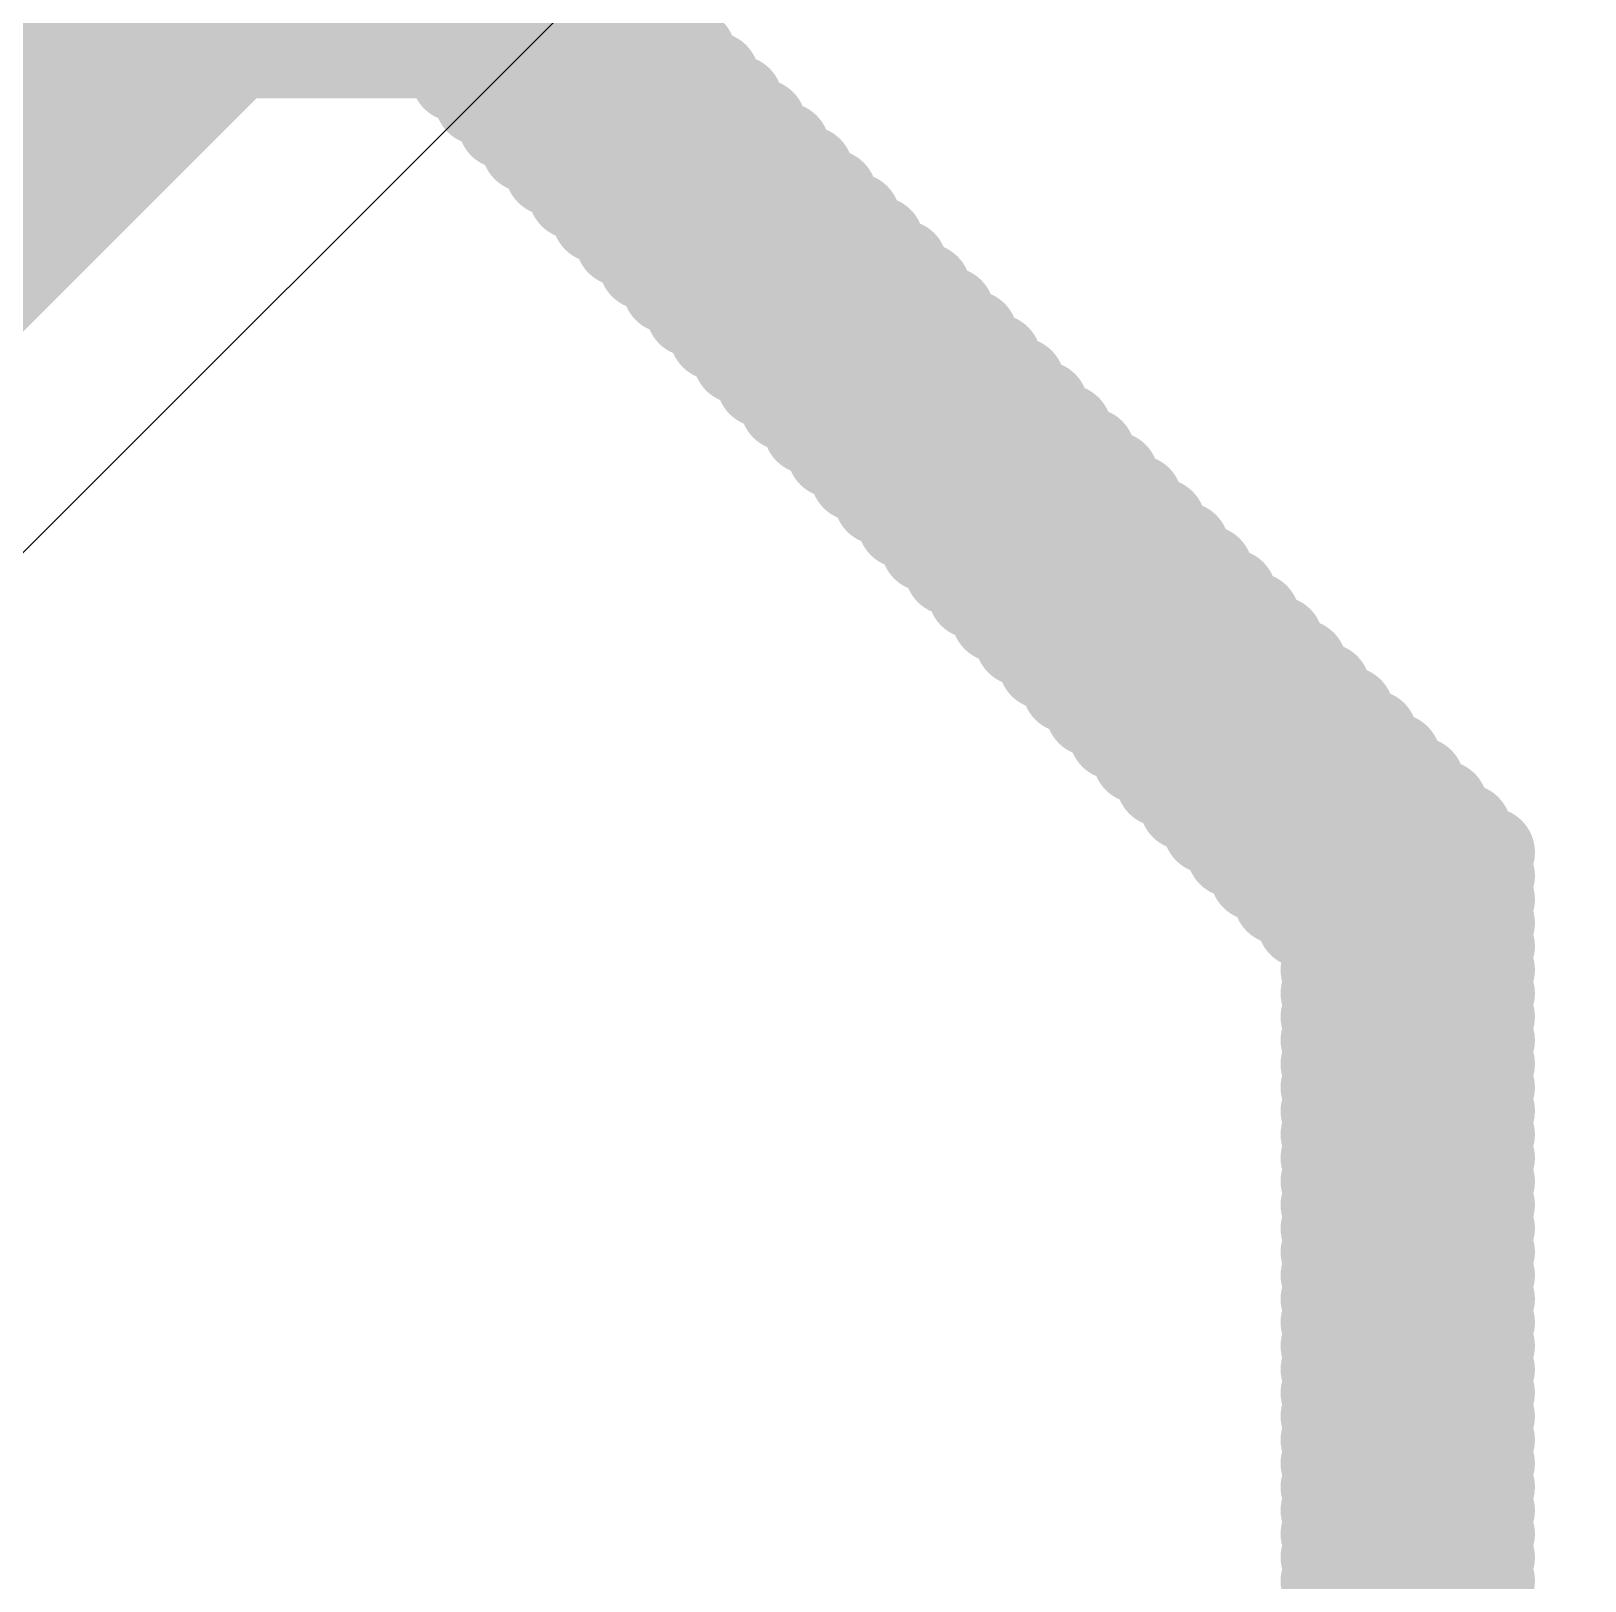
# Model space of a CAD drawing. Header units: inches. Extents: x -4 to 389, y 0 to 108.
# Drawn here: x 35.989 to 37.308, y 10.882 to 12.197 of the extents above; entities that cross this region are included whole.
import ezdxf

# ---------------------------------------------------------------- set-up
doc = ezdxf.new("R2010")
doc.units = ezdxf.units.IN
doc.layers.add('Bottom Overlay', color=54, linetype='Continuous')
doc.layers.add('Signal_1', color=16, linetype='Continuous')

msp = doc.modelspace()

# ---------------------------------------------------------------- linework, layer by layer
at = {"layer": 'Bottom Overlay'}
for points in [[(36.4295, 12.2183, 0.0762, 0.0762, 0), (36.5093, 12.2183, 0.0762, 0.0762, 0)], [(35.592, 12.1984, 0.0762, 0.0762, 0), (36.3897, 12.1984, 0.0762, 0.0762, 0)], [(36.4495, 12.1984, 0.0762, 0.0762, 0), (36.5292, 12.1984, 0.0762, 0.0762, 0)], [(35.5721, 12.1785, 0.0762, 0.0762, 0), (36.4096, 12.1785, 0.0762, 0.0762, 0)], [(36.4694, 12.1785, 0.0762, 0.0762, 0), (36.5492, 12.1785, 0.0762, 0.0762, 0)], [(36.3498, 12.1585, 0.0762, 0.0762, 0), (36.4295, 12.1585, 0.0762, 0.0762, 0)], [(36.4894, 12.1585, 0.0762, 0.0762, 0), (36.5691, 12.1585, 0.0762, 0.0762, 0)], [(36.3697, 12.1386, 0.0762, 0.0762, 0), (36.4495, 12.1386, 0.0762, 0.0762, 0)], [(36.5093, 12.1386, 0.0762, 0.0762, 0), (36.5891, 12.1386, 0.0762, 0.0762, 0)], [(36.3897, 12.1186, 0.0762, 0.0762, 0), (36.4694, 12.1186, 0.0762, 0.0762, 0)], [(36.5292, 12.1186, 0.0762, 0.0762, 0), (36.609, 12.1186, 0.0762, 0.0762, 0)], [(36.4096, 12.0987, 0.0762, 0.0762, 0), (36.4894, 12.0987, 0.0762, 0.0762, 0)], [(36.5492, 12.0987, 0.0762, 0.0762, 0), (36.6289, 12.0987, 0.0762, 0.0762, 0)], [(36.4295, 12.0788, 0.0762, 0.0762, 0), (36.5093, 12.0788, 0.0762, 0.0762, 0)], [(36.5691, 12.0788, 0.0762, 0.0762, 0), (36.6489, 12.0788, 0.0762, 0.0762, 0)], [(36.4495, 12.0588, 0.0762, 0.0762, 0), (36.5292, 12.0588, 0.0762, 0.0762, 0)], [(36.5891, 12.0588, 0.0762, 0.0762, 0), (36.6688, 12.0588, 0.0762, 0.0762, 0)], [(36.4694, 12.0389, 0.0762, 0.0762, 0), (36.5492, 12.0389, 0.0762, 0.0762, 0)], [(36.609, 12.0389, 0.0762, 0.0762, 0), (36.6888, 12.0389, 0.0762, 0.0762, 0)], [(36.4894, 12.0189, 0.0762, 0.0762, 0), (36.5691, 12.0189, 0.0762, 0.0762, 0)], [(36.6289, 12.0189, 0.0762, 0.0762, 0), (36.7087, 12.0189, 0.0762, 0.0762, 0)], [(36.5093, 11.999, 0.0762, 0.0762, 0), (36.5691, 11.999, 0.0762, 0.0762, 0)], [(36.6489, 11.999, 0.0762, 0.0762, 0), (36.7286, 11.999, 0.0762, 0.0762, 0)], [(36.5292, 11.9791, 0.0762, 0.0762, 0), (36.609, 11.9791, 0.0762, 0.0762, 0)], [(36.6688, 11.9791, 0.0762, 0.0762, 0), (36.7486, 11.9791, 0.0762, 0.0762, 0)], [(36.5492, 11.9591, 0.0762, 0.0762, 0), (36.609, 11.9591, 0.0762, 0.0762, 0)], [(36.6888, 11.9591, 0.0762, 0.0762, 0), (36.7685, 11.9591, 0.0762, 0.0762, 0)], [(36.5691, 11.9392, 0.0762, 0.0762, 0), (36.6289, 11.9392, 0.0762, 0.0762, 0)], [(36.7087, 11.9392, 0.0762, 0.0762, 0), (36.7885, 11.9392, 0.0762, 0.0762, 0)], [(36.5891, 11.9192, 0.0762, 0.0762, 0), (36.6489, 11.9192, 0.0762, 0.0762, 0)], [(36.7286, 11.9192, 0.0762, 0.0762, 0), (36.8084, 11.9192, 0.0762, 0.0762, 0)], [(36.609, 11.8993, 0.0762, 0.0762, 0), (36.6688, 11.8993, 0.0762, 0.0762, 0)], [(36.7486, 11.8993, 0.0762, 0.0762, 0), (36.8283, 11.8993, 0.0762, 0.0762, 0)], [(36.6289, 11.8794, 0.0762, 0.0762, 0), (36.6888, 11.8794, 0.0762, 0.0762, 0)], [(36.7685, 11.8794, 0.0762, 0.0762, 0), (36.8483, 11.8794, 0.0762, 0.0762, 0)], [(36.6489, 11.8594, 0.0762, 0.0762, 0), (36.7087, 11.8594, 0.0762, 0.0762, 0)], [(36.7885, 11.8594, 0.0762, 0.0762, 0), (36.8682, 11.8594, 0.0762, 0.0762, 0)], [(36.6688, 11.8395, 0.0762, 0.0762, 0), (36.7286, 11.8395, 0.0762, 0.0762, 0)], [(36.8084, 11.8395, 0.0762, 0.0762, 0), (36.8882, 11.8395, 0.0762, 0.0762, 0)], [(36.6888, 11.8195, 0.0762, 0.0762, 0), (36.7486, 11.8195, 0.0762, 0.0762, 0)], [(36.8283, 11.8195, 0.0762, 0.0762, 0), (36.9081, 11.8195, 0.0762, 0.0762, 0)], [(36.7087, 11.7996, 0.0762, 0.0762, 0), (36.7685, 11.7996, 0.0762, 0.0762, 0)], [(36.8483, 11.7996, 0.0762, 0.0762, 0), (36.928, 11.7996, 0.0762, 0.0762, 0)], [(36.7286, 11.7797, 0.0762, 0.0762, 0), (36.7885, 11.7797, 0.0762, 0.0762, 0)], [(36.8682, 11.7797, 0.0762, 0.0762, 0), (36.948, 11.7797, 0.0762, 0.0762, 0)], [(36.7486, 11.7597, 0.0762, 0.0762, 0), (36.8084, 11.7597, 0.0762, 0.0762, 0)], [(36.8882, 11.7597, 0.0762, 0.0762, 0), (36.9679, 11.7597, 0.0762, 0.0762, 0)], [(36.7685, 11.7398, 0.0762, 0.0762, 0), (36.8283, 11.7398, 0.0762, 0.0762, 0)], [(36.9081, 11.7398, 0.0762, 0.0762, 0), (36.9879, 11.7398, 0.0762, 0.0762, 0)], [(36.7885, 11.7198, 0.0762, 0.0762, 0), (36.8483, 11.7198, 0.0762, 0.0762, 0)], [(36.928, 11.7198, 0.0762, 0.0762, 0), (37.0078, 11.7198, 0.0762, 0.0762, 0)], [(36.8084, 11.6999, 0.0762, 0.0762, 0), (36.8682, 11.6999, 0.0762, 0.0762, 0)], [(36.948, 11.6999, 0.0762, 0.0762, 0), (37.0277, 11.6999, 0.0762, 0.0762, 0)], [(36.8283, 11.68, 0.0762, 0.0762, 0), (36.8882, 11.68, 0.0762, 0.0762, 0)], [(36.9679, 11.68, 0.0762, 0.0762, 0), (37.0477, 11.68, 0.0762, 0.0762, 0)], [(36.8483, 11.66, 0.0762, 0.0762, 0), (36.9081, 11.66, 0.0762, 0.0762, 0)], [(36.9879, 11.66, 0.0762, 0.0762, 0), (37.0676, 11.66, 0.0762, 0.0762, 0)], [(36.8682, 11.6401, 0.0762, 0.0762, 0), (36.928, 11.6401, 0.0762, 0.0762, 0)], [(37.0078, 11.6401, 0.0762, 0.0762, 0), (37.0876, 11.6401, 0.0762, 0.0762, 0)], [(36.8882, 11.6201, 0.0762, 0.0762, 0), (36.948, 11.6201, 0.0762, 0.0762, 0)], [(37.0277, 11.6201, 0.0762, 0.0762, 0), (37.1075, 11.6201, 0.0762, 0.0762, 0)], [(36.9081, 11.6002, 0.0762, 0.0762, 0), (36.9679, 11.6002, 0.0762, 0.0762, 0)], [(37.0477, 11.6002, 0.0762, 0.0762, 0), (37.1274, 11.6002, 0.0762, 0.0762, 0)], [(36.928, 11.5803, 0.0762, 0.0762, 0), (36.9879, 11.5803, 0.0762, 0.0762, 0)], [(37.0676, 11.5803, 0.0762, 0.0762, 0), (37.1474, 11.5803, 0.0762, 0.0762, 0)], [(36.948, 11.5603, 0.0762, 0.0762, 0), (37.0078, 11.5603, 0.0762, 0.0762, 0)], [(37.0876, 11.5603, 0.0762, 0.0762, 0), (37.1673, 11.5603, 0.0762, 0.0762, 0)], [(36.9679, 11.5404, 0.0762, 0.0762, 0), (37.0277, 11.5404, 0.0762, 0.0762, 0)], [(37.1075, 11.5404, 0.0762, 0.0762, 0), (37.1873, 11.5404, 0.0762, 0.0762, 0)], [(36.9879, 11.5204, 0.0762, 0.0762, 0), (37.0477, 11.5204, 0.0762, 0.0762, 0)], [(37.1274, 11.5204, 0.0762, 0.0762, 0), (37.2072, 11.5204, 0.0762, 0.0762, 0)], [(37.0078, 11.5005, 0.0762, 0.0762, 0), (37.0676, 11.5005, 0.0762, 0.0762, 0)], [(37.1474, 11.5005, 0.0762, 0.0762, 0), (37.2271, 11.5005, 0.0762, 0.0762, 0)], [(37.0277, 11.4806, 0.0762, 0.0762, 0), (37.0876, 11.4806, 0.0762, 0.0762, 0)], [(37.1673, 11.4806, 0.0762, 0.0762, 0), (37.2271, 11.4806, 0.0762, 0.0762, 0)], [(37.0477, 11.4606, 0.0762, 0.0762, 0), (37.1075, 11.4606, 0.0762, 0.0762, 0)], [(37.1873, 11.4606, 0.0762, 0.0762, 0), (37.2271, 11.4606, 0.0762, 0.0762, 0)], [(37.0676, 11.4407, 0.0762, 0.0762, 0), (37.1274, 11.4407, 0.0762, 0.0762, 0)], [(37.1873, 11.4407, 0.0762, 0.0762, 0), (37.2271, 11.4407, 0.0762, 0.0762, 0)], [(37.0876, 11.4207, 0.0762, 0.0762, 0), (37.1474, 11.4207, 0.0762, 0.0762, 0)], [(37.1873, 11.4207, 0.0762, 0.0762, 0), (37.2271, 11.4207, 0.0762, 0.0762, 0)], [(37.0876, 11.4008, 0.0762, 0.0762, 0), (37.1474, 11.4008, 0.0762, 0.0762, 0)], [(37.1873, 11.4008, 0.0762, 0.0762, 0), (37.2271, 11.4008, 0.0762, 0.0762, 0)], [(37.0876, 11.3809, 0.0762, 0.0762, 0), (37.1474, 11.3809, 0.0762, 0.0762, 0)], [(37.1873, 11.3809, 0.0762, 0.0762, 0), (37.2271, 11.3809, 0.0762, 0.0762, 0)], [(37.0876, 11.3609, 0.0762, 0.0762, 0), (37.1474, 11.3609, 0.0762, 0.0762, 0)], [(37.1873, 11.3609, 0.0762, 0.0762, 0), (37.2271, 11.3609, 0.0762, 0.0762, 0)], [(37.0876, 11.341, 0.0762, 0.0762, 0), (37.1474, 11.341, 0.0762, 0.0762, 0)], [(37.1873, 11.341, 0.0762, 0.0762, 0), (37.2271, 11.341, 0.0762, 0.0762, 0)], [(37.0876, 11.321, 0.0762, 0.0762, 0), (37.1474, 11.321, 0.0762, 0.0762, 0)], [(37.1873, 11.321, 0.0762, 0.0762, 0), (37.2271, 11.321, 0.0762, 0.0762, 0)], [(37.0876, 11.3011, 0.0762, 0.0762, 0), (37.1474, 11.3011, 0.0762, 0.0762, 0)], [(37.1873, 11.3011, 0.0762, 0.0762, 0), (37.2271, 11.3011, 0.0762, 0.0762, 0)], [(37.0876, 11.2812, 0.0762, 0.0762, 0), (37.1474, 11.2812, 0.0762, 0.0762, 0)], [(37.1873, 11.2812, 0.0762, 0.0762, 0), (37.2271, 11.2812, 0.0762, 0.0762, 0)], [(37.0876, 11.2612, 0.0762, 0.0762, 0), (37.1474, 11.2612, 0.0762, 0.0762, 0)], [(37.1873, 11.2612, 0.0762, 0.0762, 0), (37.2271, 11.2612, 0.0762, 0.0762, 0)], [(37.0876, 11.2413, 0.0762, 0.0762, 0), (37.1474, 11.2413, 0.0762, 0.0762, 0)], [(37.1873, 11.2413, 0.0762, 0.0762, 0), (37.2271, 11.2413, 0.0762, 0.0762, 0)], [(37.0876, 11.2213, 0.0762, 0.0762, 0), (37.1474, 11.2213, 0.0762, 0.0762, 0)], [(37.1873, 11.2213, 0.0762, 0.0762, 0), (37.2271, 11.2213, 0.0762, 0.0762, 0)], [(37.0876, 11.2014, 0.0762, 0.0762, 0), (37.1474, 11.2014, 0.0762, 0.0762, 0)], [(37.1873, 11.2014, 0.0762, 0.0762, 0), (37.2271, 11.2014, 0.0762, 0.0762, 0)], [(37.0876, 11.1815, 0.0762, 0.0762, 0), (37.1474, 11.1815, 0.0762, 0.0762, 0)], [(37.1873, 11.1815, 0.0762, 0.0762, 0), (37.2271, 11.1815, 0.0762, 0.0762, 0)], [(37.0876, 11.1615, 0.0762, 0.0762, 0), (37.1474, 11.1615, 0.0762, 0.0762, 0)], [(37.1873, 11.1615, 0.0762, 0.0762, 0), (37.2271, 11.1615, 0.0762, 0.0762, 0)], [(37.0876, 11.1416, 0.0762, 0.0762, 0), (37.1474, 11.1416, 0.0762, 0.0762, 0)], [(37.1873, 11.1416, 0.0762, 0.0762, 0), (37.2271, 11.1416, 0.0762, 0.0762, 0)], [(37.0876, 11.1216, 0.0762, 0.0762, 0), (37.1474, 11.1216, 0.0762, 0.0762, 0)], [(37.1873, 11.1216, 0.0762, 0.0762, 0), (37.2271, 11.1216, 0.0762, 0.0762, 0)], [(37.0876, 11.1017, 0.0762, 0.0762, 0), (37.1474, 11.1017, 0.0762, 0.0762, 0)], [(37.1873, 11.1017, 0.0762, 0.0762, 0), (37.2271, 11.1017, 0.0762, 0.0762, 0)], [(37.0876, 11.0818, 0.0762, 0.0762, 0), (37.1474, 11.0818, 0.0762, 0.0762, 0)], [(37.1873, 11.0818, 0.0762, 0.0762, 0), (37.2271, 11.0818, 0.0762, 0.0762, 0)], [(37.0876, 11.0618, 0.0762, 0.0762, 0), (37.1474, 11.0618, 0.0762, 0.0762, 0)], [(37.1873, 11.0618, 0.0762, 0.0762, 0), (37.2271, 11.0618, 0.0762, 0.0762, 0)], [(37.0876, 11.0419, 0.0762, 0.0762, 0), (37.1474, 11.0419, 0.0762, 0.0762, 0)], [(37.1873, 11.0419, 0.0762, 0.0762, 0), (37.2271, 11.0419, 0.0762, 0.0762, 0)], [(37.0876, 11.0219, 0.0762, 0.0762, 0), (37.1474, 11.0219, 0.0762, 0.0762, 0)], [(37.1873, 11.0219, 0.0762, 0.0762, 0), (37.2271, 11.0219, 0.0762, 0.0762, 0)], [(37.0876, 11.002, 0.0762, 0.0762, 0), (37.1474, 11.002, 0.0762, 0.0762, 0)], [(37.1873, 11.002, 0.0762, 0.0762, 0), (37.2271, 11.002, 0.0762, 0.0762, 0)], [(37.0876, 10.9821, 0.0762, 0.0762, 0), (37.1474, 10.9821, 0.0762, 0.0762, 0)], [(37.1873, 10.9821, 0.0762, 0.0762, 0), (37.2271, 10.9821, 0.0762, 0.0762, 0)], [(37.0876, 10.9621, 0.0762, 0.0762, 0), (37.1474, 10.9621, 0.0762, 0.0762, 0)], [(37.1873, 10.9621, 0.0762, 0.0762, 0), (37.2271, 10.9621, 0.0762, 0.0762, 0)], [(37.0876, 10.9422, 0.0762, 0.0762, 0), (37.1474, 10.9422, 0.0762, 0.0762, 0)], [(37.1873, 10.9422, 0.0762, 0.0762, 0), (37.2271, 10.9422, 0.0762, 0.0762, 0)], [(37.0876, 10.9222, 0.0762, 0.0762, 0), (37.1474, 10.9222, 0.0762, 0.0762, 0)], [(37.1873, 10.9222, 0.0762, 0.0762, 0), (37.2271, 10.9222, 0.0762, 0.0762, 0)], [(37.0876, 10.9023, 0.0762, 0.0762, 0), (37.1474, 10.9023, 0.0762, 0.0762, 0)], [(37.1873, 10.9023, 0.0762, 0.0762, 0), (37.2271, 10.9023, 0.0762, 0.0762, 0)], [(37.0876, 10.8824, 0.0762, 0.0762, 0), (37.1474, 10.8824, 0.0762, 0.0762, 0)], [(37.1873, 10.8824, 0.0762, 0.0762, 0), (37.2271, 10.8824, 0.0762, 0.0762, 0)], [(37.0876, 10.8624, 0.0762, 0.0762, 0), (37.1474, 10.8624, 0.0762, 0.0762, 0)], [(37.1873, 10.8624, 0.0762, 0.0762, 0), (37.2271, 10.8624, 0.0762, 0.0762, 0)]]:
    msp.add_lwpolyline(points, format="xyseb", dxfattribs=at)
for points in [[(36.4105, 12.2183, 0.0381, 0.0381, 1), (36.4486, 12.2183, 0.0381, 0.0381, 1)], [(36.4902, 12.2183, 0.0381, 0.0381, 1), (36.5283, 12.2183, 0.0381, 0.0381, 1)], [(36.3706, 12.1984, 0.0381, 0.0381, 1), (36.4087, 12.1984, 0.0381, 0.0381, 1)], [(36.4304, 12.1984, 0.0381, 0.0381, 1), (36.4685, 12.1984, 0.0381, 0.0381, 1)], [(36.5102, 12.1984, 0.0381, 0.0381, 1), (36.5483, 12.1984, 0.0381, 0.0381, 1)], [(36.3905, 12.1785, 0.0381, 0.0381, 1), (36.4286, 12.1785, 0.0381, 0.0381, 1)], [(36.4504, 12.1785, 0.0381, 0.0381, 1), (36.4885, 12.1785, 0.0381, 0.0381, 1)], [(36.5301, 12.1785, 0.0381, 0.0381, 1), (36.5682, 12.1785, 0.0381, 0.0381, 1)], [(36.3307, 12.1585, 0.0381, 0.0381, 1), (36.3688, 12.1585, 0.0381, 0.0381, 1)], [(36.4105, 12.1585, 0.0381, 0.0381, 1), (36.4486, 12.1585, 0.0381, 0.0381, 1)], [(36.4703, 12.1585, 0.0381, 0.0381, 1), (36.5084, 12.1585, 0.0381, 0.0381, 1)], [(36.5501, 12.1585, 0.0381, 0.0381, 1), (36.5882, 12.1585, 0.0381, 0.0381, 1)], [(36.3507, 12.1386, 0.0381, 0.0381, 1), (36.3888, 12.1386, 0.0381, 0.0381, 1)], [(36.4304, 12.1386, 0.0381, 0.0381, 1), (36.4685, 12.1386, 0.0381, 0.0381, 1)], [(36.4902, 12.1386, 0.0381, 0.0381, 1), (36.5283, 12.1386, 0.0381, 0.0381, 1)], [(36.57, 12.1386, 0.0381, 0.0381, 1), (36.6081, 12.1386, 0.0381, 0.0381, 1)], [(36.3706, 12.1186, 0.0381, 0.0381, 1), (36.4087, 12.1186, 0.0381, 0.0381, 1)], [(36.4504, 12.1186, 0.0381, 0.0381, 1), (36.4885, 12.1186, 0.0381, 0.0381, 1)], [(36.5102, 12.1186, 0.0381, 0.0381, 1), (36.5483, 12.1186, 0.0381, 0.0381, 1)], [(36.5899, 12.1186, 0.0381, 0.0381, 1), (36.628, 12.1186, 0.0381, 0.0381, 1)], [(36.3905, 12.0987, 0.0381, 0.0381, 1), (36.4286, 12.0987, 0.0381, 0.0381, 1)], [(36.4703, 12.0987, 0.0381, 0.0381, 1), (36.5084, 12.0987, 0.0381, 0.0381, 1)], [(36.5301, 12.0987, 0.0381, 0.0381, 1), (36.5682, 12.0987, 0.0381, 0.0381, 1)], [(36.6099, 12.0987, 0.0381, 0.0381, 1), (36.648, 12.0987, 0.0381, 0.0381, 1)], [(36.4105, 12.0788, 0.0381, 0.0381, 1), (36.4486, 12.0788, 0.0381, 0.0381, 1)], [(36.4902, 12.0788, 0.0381, 0.0381, 1), (36.5283, 12.0788, 0.0381, 0.0381, 1)], [(36.5501, 12.0788, 0.0381, 0.0381, 1), (36.5882, 12.0788, 0.0381, 0.0381, 1)], [(36.6298, 12.0788, 0.0381, 0.0381, 1), (36.6679, 12.0788, 0.0381, 0.0381, 1)], [(36.4304, 12.0588, 0.0381, 0.0381, 1), (36.4685, 12.0588, 0.0381, 0.0381, 1)], [(36.5102, 12.0588, 0.0381, 0.0381, 1), (36.5483, 12.0588, 0.0381, 0.0381, 1)], [(36.57, 12.0588, 0.0381, 0.0381, 1), (36.6081, 12.0588, 0.0381, 0.0381, 1)], [(36.6498, 12.0588, 0.0381, 0.0381, 1), (36.6879, 12.0588, 0.0381, 0.0381, 1)], [(36.4504, 12.0389, 0.0381, 0.0381, 1), (36.4885, 12.0389, 0.0381, 0.0381, 1)], [(36.5301, 12.0389, 0.0381, 0.0381, 1), (36.5682, 12.0389, 0.0381, 0.0381, 1)], [(36.5899, 12.0389, 0.0381, 0.0381, 1), (36.628, 12.0389, 0.0381, 0.0381, 1)], [(36.6697, 12.0389, 0.0381, 0.0381, 1), (36.7078, 12.0389, 0.0381, 0.0381, 1)], [(36.4703, 12.0189, 0.0381, 0.0381, 1), (36.5084, 12.0189, 0.0381, 0.0381, 1)], [(36.5501, 12.0189, 0.0381, 0.0381, 1), (36.5882, 12.0189, 0.0381, 0.0381, 1)], [(36.6099, 12.0189, 0.0381, 0.0381, 1), (36.648, 12.0189, 0.0381, 0.0381, 1)], [(36.6896, 12.0189, 0.0381, 0.0381, 1), (36.7277, 12.0189, 0.0381, 0.0381, 1)], [(36.4902, 11.999, 0.0381, 0.0381, 1), (36.5283, 11.999, 0.0381, 0.0381, 1)], [(36.5501, 11.999, 0.0381, 0.0381, 1), (36.5882, 11.999, 0.0381, 0.0381, 1)], [(36.6298, 11.999, 0.0381, 0.0381, 1), (36.6679, 11.999, 0.0381, 0.0381, 1)], [(36.7096, 11.999, 0.0381, 0.0381, 1), (36.7477, 11.999, 0.0381, 0.0381, 1)], [(36.5102, 11.9791, 0.0381, 0.0381, 1), (36.5483, 11.9791, 0.0381, 0.0381, 1)], [(36.5899, 11.9791, 0.0381, 0.0381, 1), (36.628, 11.9791, 0.0381, 0.0381, 1)], [(36.6498, 11.9791, 0.0381, 0.0381, 1), (36.6879, 11.9791, 0.0381, 0.0381, 1)], [(36.7295, 11.9791, 0.0381, 0.0381, 1), (36.7676, 11.9791, 0.0381, 0.0381, 1)], [(36.5301, 11.9591, 0.0381, 0.0381, 1), (36.5682, 11.9591, 0.0381, 0.0381, 1)], [(36.5899, 11.9591, 0.0381, 0.0381, 1), (36.628, 11.9591, 0.0381, 0.0381, 1)], [(36.6697, 11.9591, 0.0381, 0.0381, 1), (36.7078, 11.9591, 0.0381, 0.0381, 1)], [(36.7495, 11.9591, 0.0381, 0.0381, 1), (36.7876, 11.9591, 0.0381, 0.0381, 1)], [(36.5501, 11.9392, 0.0381, 0.0381, 1), (36.5882, 11.9392, 0.0381, 0.0381, 1)], [(36.6099, 11.9392, 0.0381, 0.0381, 1), (36.648, 11.9392, 0.0381, 0.0381, 1)], [(36.6896, 11.9392, 0.0381, 0.0381, 1), (36.7277, 11.9392, 0.0381, 0.0381, 1)], [(36.7694, 11.9392, 0.0381, 0.0381, 1), (36.8075, 11.9392, 0.0381, 0.0381, 1)], [(36.57, 11.9192, 0.0381, 0.0381, 1), (36.6081, 11.9192, 0.0381, 0.0381, 1)], [(36.6298, 11.9192, 0.0381, 0.0381, 1), (36.6679, 11.9192, 0.0381, 0.0381, 1)], [(36.7096, 11.9192, 0.0381, 0.0381, 1), (36.7477, 11.9192, 0.0381, 0.0381, 1)], [(36.7893, 11.9192, 0.0381, 0.0381, 1), (36.8274, 11.9192, 0.0381, 0.0381, 1)], [(36.5899, 11.8993, 0.0381, 0.0381, 1), (36.628, 11.8993, 0.0381, 0.0381, 1)], [(36.6498, 11.8993, 0.0381, 0.0381, 1), (36.6879, 11.8993, 0.0381, 0.0381, 1)], [(36.7295, 11.8993, 0.0381, 0.0381, 1), (36.7676, 11.8993, 0.0381, 0.0381, 1)], [(36.8093, 11.8993, 0.0381, 0.0381, 1), (36.8474, 11.8993, 0.0381, 0.0381, 1)], [(36.6099, 11.8794, 0.0381, 0.0381, 1), (36.648, 11.8794, 0.0381, 0.0381, 1)], [(36.6697, 11.8794, 0.0381, 0.0381, 1), (36.7078, 11.8794, 0.0381, 0.0381, 1)], [(36.7495, 11.8794, 0.0381, 0.0381, 1), (36.7876, 11.8794, 0.0381, 0.0381, 1)], [(36.8292, 11.8794, 0.0381, 0.0381, 1), (36.8673, 11.8794, 0.0381, 0.0381, 1)], [(36.6298, 11.8594, 0.0381, 0.0381, 1), (36.6679, 11.8594, 0.0381, 0.0381, 1)], [(36.6896, 11.8594, 0.0381, 0.0381, 1), (36.7277, 11.8594, 0.0381, 0.0381, 1)], [(36.7694, 11.8594, 0.0381, 0.0381, 1), (36.8075, 11.8594, 0.0381, 0.0381, 1)], [(36.8492, 11.8594, 0.0381, 0.0381, 1), (36.8873, 11.8594, 0.0381, 0.0381, 1)], [(36.6498, 11.8395, 0.0381, 0.0381, 1), (36.6879, 11.8395, 0.0381, 0.0381, 1)], [(36.7096, 11.8395, 0.0381, 0.0381, 1), (36.7477, 11.8395, 0.0381, 0.0381, 1)], [(36.7893, 11.8395, 0.0381, 0.0381, 1), (36.8274, 11.8395, 0.0381, 0.0381, 1)], [(36.8691, 11.8395, 0.0381, 0.0381, 1), (36.9072, 11.8395, 0.0381, 0.0381, 1)], [(36.6697, 11.8195, 0.0381, 0.0381, 1), (36.7078, 11.8195, 0.0381, 0.0381, 1)], [(36.7295, 11.8195, 0.0381, 0.0381, 1), (36.7676, 11.8195, 0.0381, 0.0381, 1)], [(36.8093, 11.8195, 0.0381, 0.0381, 1), (36.8474, 11.8195, 0.0381, 0.0381, 1)], [(36.889, 11.8195, 0.0381, 0.0381, 1), (36.9271, 11.8195, 0.0381, 0.0381, 1)], [(36.6896, 11.7996, 0.0381, 0.0381, 1), (36.7277, 11.7996, 0.0381, 0.0381, 1)], [(36.7495, 11.7996, 0.0381, 0.0381, 1), (36.7876, 11.7996, 0.0381, 0.0381, 1)], [(36.8292, 11.7996, 0.0381, 0.0381, 1), (36.8673, 11.7996, 0.0381, 0.0381, 1)], [(36.909, 11.7996, 0.0381, 0.0381, 1), (36.9471, 11.7996, 0.0381, 0.0381, 1)], [(36.7096, 11.7797, 0.0381, 0.0381, 1), (36.7477, 11.7797, 0.0381, 0.0381, 1)], [(36.7694, 11.7797, 0.0381, 0.0381, 1), (36.8075, 11.7797, 0.0381, 0.0381, 1)], [(36.8492, 11.7797, 0.0381, 0.0381, 1), (36.8873, 11.7797, 0.0381, 0.0381, 1)], [(36.9289, 11.7797, 0.0381, 0.0381, 1), (36.967, 11.7797, 0.0381, 0.0381, 1)], [(36.7295, 11.7597, 0.0381, 0.0381, 1), (36.7676, 11.7597, 0.0381, 0.0381, 1)], [(36.7893, 11.7597, 0.0381, 0.0381, 1), (36.8274, 11.7597, 0.0381, 0.0381, 1)], [(36.8691, 11.7597, 0.0381, 0.0381, 1), (36.9072, 11.7597, 0.0381, 0.0381, 1)], [(36.9489, 11.7597, 0.0381, 0.0381, 1), (36.987, 11.7597, 0.0381, 0.0381, 1)], [(36.7495, 11.7398, 0.0381, 0.0381, 1), (36.7876, 11.7398, 0.0381, 0.0381, 1)], [(36.8093, 11.7398, 0.0381, 0.0381, 1), (36.8474, 11.7398, 0.0381, 0.0381, 1)], [(36.889, 11.7398, 0.0381, 0.0381, 1), (36.9271, 11.7398, 0.0381, 0.0381, 1)], [(36.9688, 11.7398, 0.0381, 0.0381, 1), (37.0069, 11.7398, 0.0381, 0.0381, 1)], [(36.7694, 11.7198, 0.0381, 0.0381, 1), (36.8075, 11.7198, 0.0381, 0.0381, 1)], [(36.8292, 11.7198, 0.0381, 0.0381, 1), (36.8673, 11.7198, 0.0381, 0.0381, 1)], [(36.909, 11.7198, 0.0381, 0.0381, 1), (36.9471, 11.7198, 0.0381, 0.0381, 1)], [(36.9888, 11.7198, 0.0381, 0.0381, 1), (37.0269, 11.7198, 0.0381, 0.0381, 1)], [(36.7893, 11.6999, 0.0381, 0.0381, 1), (36.8274, 11.6999, 0.0381, 0.0381, 1)], [(36.8492, 11.6999, 0.0381, 0.0381, 1), (36.8873, 11.6999, 0.0381, 0.0381, 1)], [(36.9289, 11.6999, 0.0381, 0.0381, 1), (36.967, 11.6999, 0.0381, 0.0381, 1)], [(37.0087, 11.6999, 0.0381, 0.0381, 1), (37.0468, 11.6999, 0.0381, 0.0381, 1)], [(36.8093, 11.68, 0.0381, 0.0381, 1), (36.8474, 11.68, 0.0381, 0.0381, 1)], [(36.8691, 11.68, 0.0381, 0.0381, 1), (36.9072, 11.68, 0.0381, 0.0381, 1)], [(36.9489, 11.68, 0.0381, 0.0381, 1), (36.987, 11.68, 0.0381, 0.0381, 1)], [(37.0286, 11.68, 0.0381, 0.0381, 1), (37.0667, 11.68, 0.0381, 0.0381, 1)], [(36.8292, 11.66, 0.0381, 0.0381, 1), (36.8673, 11.66, 0.0381, 0.0381, 1)], [(36.889, 11.66, 0.0381, 0.0381, 1), (36.9271, 11.66, 0.0381, 0.0381, 1)], [(36.9688, 11.66, 0.0381, 0.0381, 1), (37.0069, 11.66, 0.0381, 0.0381, 1)], [(37.0486, 11.66, 0.0381, 0.0381, 1), (37.0867, 11.66, 0.0381, 0.0381, 1)], [(36.8492, 11.6401, 0.0381, 0.0381, 1), (36.8873, 11.6401, 0.0381, 0.0381, 1)], [(36.909, 11.6401, 0.0381, 0.0381, 1), (36.9471, 11.6401, 0.0381, 0.0381, 1)], [(36.9888, 11.6401, 0.0381, 0.0381, 1), (37.0269, 11.6401, 0.0381, 0.0381, 1)], [(37.0685, 11.6401, 0.0381, 0.0381, 1), (37.1066, 11.6401, 0.0381, 0.0381, 1)], [(36.8691, 11.6201, 0.0381, 0.0381, 1), (36.9072, 11.6201, 0.0381, 0.0381, 1)], [(36.9289, 11.6201, 0.0381, 0.0381, 1), (36.967, 11.6201, 0.0381, 0.0381, 1)], [(37.0087, 11.6201, 0.0381, 0.0381, 1), (37.0468, 11.6201, 0.0381, 0.0381, 1)], [(37.0885, 11.6201, 0.0381, 0.0381, 1), (37.1266, 11.6201, 0.0381, 0.0381, 1)], [(36.889, 11.6002, 0.0381, 0.0381, 1), (36.9271, 11.6002, 0.0381, 0.0381, 1)], [(36.9489, 11.6002, 0.0381, 0.0381, 1), (36.987, 11.6002, 0.0381, 0.0381, 1)], [(37.0286, 11.6002, 0.0381, 0.0381, 1), (37.0667, 11.6002, 0.0381, 0.0381, 1)], [(37.1084, 11.6002, 0.0381, 0.0381, 1), (37.1465, 11.6002, 0.0381, 0.0381, 1)], [(36.909, 11.5803, 0.0381, 0.0381, 1), (36.9471, 11.5803, 0.0381, 0.0381, 1)], [(36.9688, 11.5803, 0.0381, 0.0381, 1), (37.0069, 11.5803, 0.0381, 0.0381, 1)], [(37.0486, 11.5803, 0.0381, 0.0381, 1), (37.0867, 11.5803, 0.0381, 0.0381, 1)], [(37.1283, 11.5803, 0.0381, 0.0381, 1), (37.1664, 11.5803, 0.0381, 0.0381, 1)], [(36.9289, 11.5603, 0.0381, 0.0381, 1), (36.967, 11.5603, 0.0381, 0.0381, 1)], [(36.9888, 11.5603, 0.0381, 0.0381, 1), (37.0269, 11.5603, 0.0381, 0.0381, 1)], [(37.0685, 11.5603, 0.0381, 0.0381, 1), (37.1066, 11.5603, 0.0381, 0.0381, 1)], [(37.1483, 11.5603, 0.0381, 0.0381, 1), (37.1864, 11.5603, 0.0381, 0.0381, 1)], [(36.9489, 11.5404, 0.0381, 0.0381, 1), (36.987, 11.5404, 0.0381, 0.0381, 1)], [(37.0087, 11.5404, 0.0381, 0.0381, 1), (37.0468, 11.5404, 0.0381, 0.0381, 1)], [(37.0885, 11.5404, 0.0381, 0.0381, 1), (37.1266, 11.5404, 0.0381, 0.0381, 1)], [(37.1682, 11.5404, 0.0381, 0.0381, 1), (37.2063, 11.5404, 0.0381, 0.0381, 1)], [(36.9688, 11.5204, 0.0381, 0.0381, 1), (37.0069, 11.5204, 0.0381, 0.0381, 1)], [(37.0286, 11.5204, 0.0381, 0.0381, 1), (37.0667, 11.5204, 0.0381, 0.0381, 1)], [(37.1084, 11.5204, 0.0381, 0.0381, 1), (37.1465, 11.5204, 0.0381, 0.0381, 1)], [(37.1882, 11.5204, 0.0381, 0.0381, 1), (37.2263, 11.5204, 0.0381, 0.0381, 1)], [(36.9888, 11.5005, 0.0381, 0.0381, 1), (37.0269, 11.5005, 0.0381, 0.0381, 1)], [(37.0486, 11.5005, 0.0381, 0.0381, 1), (37.0867, 11.5005, 0.0381, 0.0381, 1)], [(37.1283, 11.5005, 0.0381, 0.0381, 1), (37.1664, 11.5005, 0.0381, 0.0381, 1)], [(37.2081, 11.5005, 0.0381, 0.0381, 1), (37.2462, 11.5005, 0.0381, 0.0381, 1)], [(37.0087, 11.4806, 0.0381, 0.0381, 1), (37.0468, 11.4806, 0.0381, 0.0381, 1)], [(37.0685, 11.4806, 0.0381, 0.0381, 1), (37.1066, 11.4806, 0.0381, 0.0381, 1)], [(37.1483, 11.4806, 0.0381, 0.0381, 1), (37.1864, 11.4806, 0.0381, 0.0381, 1)], [(37.2081, 11.4806, 0.0381, 0.0381, 1), (37.2462, 11.4806, 0.0381, 0.0381, 1)], [(37.0286, 11.4606, 0.0381, 0.0381, 1), (37.0667, 11.4606, 0.0381, 0.0381, 1)], [(37.0885, 11.4606, 0.0381, 0.0381, 1), (37.1266, 11.4606, 0.0381, 0.0381, 1)], [(37.1682, 11.4606, 0.0381, 0.0381, 1), (37.2063, 11.4606, 0.0381, 0.0381, 1)], [(37.2081, 11.4606, 0.0381, 0.0381, 1), (37.2462, 11.4606, 0.0381, 0.0381, 1)], [(37.0486, 11.4407, 0.0381, 0.0381, 1), (37.0867, 11.4407, 0.0381, 0.0381, 1)], [(37.1084, 11.4407, 0.0381, 0.0381, 1), (37.1465, 11.4407, 0.0381, 0.0381, 1)], [(37.1682, 11.4407, 0.0381, 0.0381, 1), (37.2063, 11.4407, 0.0381, 0.0381, 1)], [(37.2081, 11.4407, 0.0381, 0.0381, 1), (37.2462, 11.4407, 0.0381, 0.0381, 1)], [(37.0685, 11.4207, 0.0381, 0.0381, 1), (37.1066, 11.4207, 0.0381, 0.0381, 1)], [(37.1283, 11.4207, 0.0381, 0.0381, 1), (37.1664, 11.4207, 0.0381, 0.0381, 1)], [(37.1682, 11.4207, 0.0381, 0.0381, 1), (37.2063, 11.4207, 0.0381, 0.0381, 1)], [(37.2081, 11.4207, 0.0381, 0.0381, 1), (37.2462, 11.4207, 0.0381, 0.0381, 1)], [(37.0685, 11.4008, 0.0381, 0.0381, 1), (37.1066, 11.4008, 0.0381, 0.0381, 1)], [(37.1283, 11.4008, 0.0381, 0.0381, 1), (37.1664, 11.4008, 0.0381, 0.0381, 1)], [(37.1682, 11.4008, 0.0381, 0.0381, 1), (37.2063, 11.4008, 0.0381, 0.0381, 1)], [(37.2081, 11.4008, 0.0381, 0.0381, 1), (37.2462, 11.4008, 0.0381, 0.0381, 1)], [(37.0685, 11.3809, 0.0381, 0.0381, 1), (37.1066, 11.3809, 0.0381, 0.0381, 1)], [(37.1283, 11.3809, 0.0381, 0.0381, 1), (37.1664, 11.3809, 0.0381, 0.0381, 1)], [(37.1682, 11.3809, 0.0381, 0.0381, 1), (37.2063, 11.3809, 0.0381, 0.0381, 1)], [(37.2081, 11.3809, 0.0381, 0.0381, 1), (37.2462, 11.3809, 0.0381, 0.0381, 1)], [(37.0685, 11.3609, 0.0381, 0.0381, 1), (37.1066, 11.3609, 0.0381, 0.0381, 1)], [(37.1283, 11.3609, 0.0381, 0.0381, 1), (37.1664, 11.3609, 0.0381, 0.0381, 1)], [(37.1682, 11.3609, 0.0381, 0.0381, 1), (37.2063, 11.3609, 0.0381, 0.0381, 1)], [(37.2081, 11.3609, 0.0381, 0.0381, 1), (37.2462, 11.3609, 0.0381, 0.0381, 1)], [(37.0685, 11.341, 0.0381, 0.0381, 1), (37.1066, 11.341, 0.0381, 0.0381, 1)], [(37.1283, 11.341, 0.0381, 0.0381, 1), (37.1664, 11.341, 0.0381, 0.0381, 1)], [(37.1682, 11.341, 0.0381, 0.0381, 1), (37.2063, 11.341, 0.0381, 0.0381, 1)], [(37.2081, 11.341, 0.0381, 0.0381, 1), (37.2462, 11.341, 0.0381, 0.0381, 1)], [(37.0685, 11.321, 0.0381, 0.0381, 1), (37.1066, 11.321, 0.0381, 0.0381, 1)], [(37.1283, 11.321, 0.0381, 0.0381, 1), (37.1664, 11.321, 0.0381, 0.0381, 1)], [(37.1682, 11.321, 0.0381, 0.0381, 1), (37.2063, 11.321, 0.0381, 0.0381, 1)], [(37.2081, 11.321, 0.0381, 0.0381, 1), (37.2462, 11.321, 0.0381, 0.0381, 1)], [(37.0685, 11.3011, 0.0381, 0.0381, 1), (37.1066, 11.3011, 0.0381, 0.0381, 1)], [(37.1283, 11.3011, 0.0381, 0.0381, 1), (37.1664, 11.3011, 0.0381, 0.0381, 1)], [(37.1682, 11.3011, 0.0381, 0.0381, 1), (37.2063, 11.3011, 0.0381, 0.0381, 1)], [(37.2081, 11.3011, 0.0381, 0.0381, 1), (37.2462, 11.3011, 0.0381, 0.0381, 1)], [(37.0685, 11.2812, 0.0381, 0.0381, 1), (37.1066, 11.2812, 0.0381, 0.0381, 1)], [(37.1283, 11.2812, 0.0381, 0.0381, 1), (37.1664, 11.2812, 0.0381, 0.0381, 1)], [(37.1682, 11.2812, 0.0381, 0.0381, 1), (37.2063, 11.2812, 0.0381, 0.0381, 1)], [(37.2081, 11.2812, 0.0381, 0.0381, 1), (37.2462, 11.2812, 0.0381, 0.0381, 1)], [(37.0685, 11.2612, 0.0381, 0.0381, 1), (37.1066, 11.2612, 0.0381, 0.0381, 1)], [(37.1283, 11.2612, 0.0381, 0.0381, 1), (37.1664, 11.2612, 0.0381, 0.0381, 1)], [(37.1682, 11.2612, 0.0381, 0.0381, 1), (37.2063, 11.2612, 0.0381, 0.0381, 1)], [(37.2081, 11.2612, 0.0381, 0.0381, 1), (37.2462, 11.2612, 0.0381, 0.0381, 1)], [(37.0685, 11.2413, 0.0381, 0.0381, 1), (37.1066, 11.2413, 0.0381, 0.0381, 1)], [(37.1283, 11.2413, 0.0381, 0.0381, 1), (37.1664, 11.2413, 0.0381, 0.0381, 1)], [(37.1682, 11.2413, 0.0381, 0.0381, 1), (37.2063, 11.2413, 0.0381, 0.0381, 1)], [(37.2081, 11.2413, 0.0381, 0.0381, 1), (37.2462, 11.2413, 0.0381, 0.0381, 1)], [(37.0685, 11.2213, 0.0381, 0.0381, 1), (37.1066, 11.2213, 0.0381, 0.0381, 1)], [(37.1283, 11.2213, 0.0381, 0.0381, 1), (37.1664, 11.2213, 0.0381, 0.0381, 1)], [(37.1682, 11.2213, 0.0381, 0.0381, 1), (37.2063, 11.2213, 0.0381, 0.0381, 1)], [(37.2081, 11.2213, 0.0381, 0.0381, 1), (37.2462, 11.2213, 0.0381, 0.0381, 1)], [(37.0685, 11.2014, 0.0381, 0.0381, 1), (37.1066, 11.2014, 0.0381, 0.0381, 1)], [(37.1283, 11.2014, 0.0381, 0.0381, 1), (37.1664, 11.2014, 0.0381, 0.0381, 1)], [(37.1682, 11.2014, 0.0381, 0.0381, 1), (37.2063, 11.2014, 0.0381, 0.0381, 1)], [(37.2081, 11.2014, 0.0381, 0.0381, 1), (37.2462, 11.2014, 0.0381, 0.0381, 1)], [(37.0685, 11.1815, 0.0381, 0.0381, 1), (37.1066, 11.1815, 0.0381, 0.0381, 1)], [(37.1283, 11.1815, 0.0381, 0.0381, 1), (37.1664, 11.1815, 0.0381, 0.0381, 1)], [(37.1682, 11.1815, 0.0381, 0.0381, 1), (37.2063, 11.1815, 0.0381, 0.0381, 1)], [(37.2081, 11.1815, 0.0381, 0.0381, 1), (37.2462, 11.1815, 0.0381, 0.0381, 1)], [(37.0685, 11.1615, 0.0381, 0.0381, 1), (37.1066, 11.1615, 0.0381, 0.0381, 1)], [(37.1283, 11.1615, 0.0381, 0.0381, 1), (37.1664, 11.1615, 0.0381, 0.0381, 1)], [(37.1682, 11.1615, 0.0381, 0.0381, 1), (37.2063, 11.1615, 0.0381, 0.0381, 1)], [(37.2081, 11.1615, 0.0381, 0.0381, 1), (37.2462, 11.1615, 0.0381, 0.0381, 1)], [(37.0685, 11.1416, 0.0381, 0.0381, 1), (37.1066, 11.1416, 0.0381, 0.0381, 1)], [(37.1283, 11.1416, 0.0381, 0.0381, 1), (37.1664, 11.1416, 0.0381, 0.0381, 1)], [(37.1682, 11.1416, 0.0381, 0.0381, 1), (37.2063, 11.1416, 0.0381, 0.0381, 1)], [(37.2081, 11.1416, 0.0381, 0.0381, 1), (37.2462, 11.1416, 0.0381, 0.0381, 1)], [(37.0685, 11.1216, 0.0381, 0.0381, 1), (37.1066, 11.1216, 0.0381, 0.0381, 1)], [(37.1283, 11.1216, 0.0381, 0.0381, 1), (37.1664, 11.1216, 0.0381, 0.0381, 1)], [(37.1682, 11.1216, 0.0381, 0.0381, 1), (37.2063, 11.1216, 0.0381, 0.0381, 1)], [(37.2081, 11.1216, 0.0381, 0.0381, 1), (37.2462, 11.1216, 0.0381, 0.0381, 1)], [(37.0685, 11.1017, 0.0381, 0.0381, 1), (37.1066, 11.1017, 0.0381, 0.0381, 1)], [(37.1283, 11.1017, 0.0381, 0.0381, 1), (37.1664, 11.1017, 0.0381, 0.0381, 1)], [(37.1682, 11.1017, 0.0381, 0.0381, 1), (37.2063, 11.1017, 0.0381, 0.0381, 1)], [(37.2081, 11.1017, 0.0381, 0.0381, 1), (37.2462, 11.1017, 0.0381, 0.0381, 1)], [(37.0685, 11.0818, 0.0381, 0.0381, 1), (37.1066, 11.0818, 0.0381, 0.0381, 1)], [(37.1283, 11.0818, 0.0381, 0.0381, 1), (37.1664, 11.0818, 0.0381, 0.0381, 1)], [(37.1682, 11.0818, 0.0381, 0.0381, 1), (37.2063, 11.0818, 0.0381, 0.0381, 1)], [(37.2081, 11.0818, 0.0381, 0.0381, 1), (37.2462, 11.0818, 0.0381, 0.0381, 1)], [(37.0685, 11.0618, 0.0381, 0.0381, 1), (37.1066, 11.0618, 0.0381, 0.0381, 1)], [(37.1283, 11.0618, 0.0381, 0.0381, 1), (37.1664, 11.0618, 0.0381, 0.0381, 1)], [(37.1682, 11.0618, 0.0381, 0.0381, 1), (37.2063, 11.0618, 0.0381, 0.0381, 1)], [(37.2081, 11.0618, 0.0381, 0.0381, 1), (37.2462, 11.0618, 0.0381, 0.0381, 1)], [(37.0685, 11.0419, 0.0381, 0.0381, 1), (37.1066, 11.0419, 0.0381, 0.0381, 1)], [(37.1283, 11.0419, 0.0381, 0.0381, 1), (37.1664, 11.0419, 0.0381, 0.0381, 1)], [(37.1682, 11.0419, 0.0381, 0.0381, 1), (37.2063, 11.0419, 0.0381, 0.0381, 1)], [(37.2081, 11.0419, 0.0381, 0.0381, 1), (37.2462, 11.0419, 0.0381, 0.0381, 1)], [(37.0685, 11.0219, 0.0381, 0.0381, 1), (37.1066, 11.0219, 0.0381, 0.0381, 1)], [(37.1283, 11.0219, 0.0381, 0.0381, 1), (37.1664, 11.0219, 0.0381, 0.0381, 1)], [(37.1682, 11.0219, 0.0381, 0.0381, 1), (37.2063, 11.0219, 0.0381, 0.0381, 1)], [(37.2081, 11.0219, 0.0381, 0.0381, 1), (37.2462, 11.0219, 0.0381, 0.0381, 1)], [(37.0685, 11.002, 0.0381, 0.0381, 1), (37.1066, 11.002, 0.0381, 0.0381, 1)], [(37.1283, 11.002, 0.0381, 0.0381, 1), (37.1664, 11.002, 0.0381, 0.0381, 1)], [(37.1682, 11.002, 0.0381, 0.0381, 1), (37.2063, 11.002, 0.0381, 0.0381, 1)], [(37.2081, 11.002, 0.0381, 0.0381, 1), (37.2462, 11.002, 0.0381, 0.0381, 1)], [(37.0685, 10.9821, 0.0381, 0.0381, 1), (37.1066, 10.9821, 0.0381, 0.0381, 1)], [(37.1283, 10.9821, 0.0381, 0.0381, 1), (37.1664, 10.9821, 0.0381, 0.0381, 1)], [(37.1682, 10.9821, 0.0381, 0.0381, 1), (37.2063, 10.9821, 0.0381, 0.0381, 1)], [(37.2081, 10.9821, 0.0381, 0.0381, 1), (37.2462, 10.9821, 0.0381, 0.0381, 1)], [(37.0685, 10.9621, 0.0381, 0.0381, 1), (37.1066, 10.9621, 0.0381, 0.0381, 1)], [(37.1283, 10.9621, 0.0381, 0.0381, 1), (37.1664, 10.9621, 0.0381, 0.0381, 1)], [(37.1682, 10.9621, 0.0381, 0.0381, 1), (37.2063, 10.9621, 0.0381, 0.0381, 1)], [(37.2081, 10.9621, 0.0381, 0.0381, 1), (37.2462, 10.9621, 0.0381, 0.0381, 1)], [(37.0685, 10.9422, 0.0381, 0.0381, 1), (37.1066, 10.9422, 0.0381, 0.0381, 1)], [(37.1283, 10.9422, 0.0381, 0.0381, 1), (37.1664, 10.9422, 0.0381, 0.0381, 1)], [(37.1682, 10.9422, 0.0381, 0.0381, 1), (37.2063, 10.9422, 0.0381, 0.0381, 1)], [(37.2081, 10.9422, 0.0381, 0.0381, 1), (37.2462, 10.9422, 0.0381, 0.0381, 1)], [(37.0685, 10.9222, 0.0381, 0.0381, 1), (37.1066, 10.9222, 0.0381, 0.0381, 1)], [(37.1283, 10.9222, 0.0381, 0.0381, 1), (37.1664, 10.9222, 0.0381, 0.0381, 1)], [(37.1682, 10.9222, 0.0381, 0.0381, 1), (37.2063, 10.9222, 0.0381, 0.0381, 1)], [(37.2081, 10.9222, 0.0381, 0.0381, 1), (37.2462, 10.9222, 0.0381, 0.0381, 1)], [(37.0685, 10.9023, 0.0381, 0.0381, 1), (37.1066, 10.9023, 0.0381, 0.0381, 1)], [(37.1283, 10.9023, 0.0381, 0.0381, 1), (37.1664, 10.9023, 0.0381, 0.0381, 1)], [(37.1682, 10.9023, 0.0381, 0.0381, 1), (37.2063, 10.9023, 0.0381, 0.0381, 1)], [(37.2081, 10.9023, 0.0381, 0.0381, 1), (37.2462, 10.9023, 0.0381, 0.0381, 1)], [(37.0685, 10.8824, 0.0381, 0.0381, 1), (37.1066, 10.8824, 0.0381, 0.0381, 1)], [(37.1283, 10.8824, 0.0381, 0.0381, 1), (37.1664, 10.8824, 0.0381, 0.0381, 1)], [(37.1682, 10.8824, 0.0381, 0.0381, 1), (37.2063, 10.8824, 0.0381, 0.0381, 1)], [(37.2081, 10.8824, 0.0381, 0.0381, 1), (37.2462, 10.8824, 0.0381, 0.0381, 1)], [(37.0685, 10.8624, 0.0381, 0.0381, 1), (37.1066, 10.8624, 0.0381, 0.0381, 1)], [(37.1283, 10.8624, 0.0381, 0.0381, 1), (37.1664, 10.8624, 0.0381, 0.0381, 1)], [(37.1682, 10.8624, 0.0381, 0.0381, 1), (37.2063, 10.8624, 0.0381, 0.0381, 1)], [(37.2081, 10.8624, 0.0381, 0.0381, 1), (37.2462, 10.8624, 0.0381, 0.0381, 1)]]:
    msp.add_lwpolyline(points, format="xyseb", close=True, dxfattribs=at)
at = {"layer": 'Signal_1'}
msp.add_line((31.0554, 6.8277), (43.0323, 18.8046), dxfattribs=at)
msp.add_lwpolyline([(27.965, 4.1402, 0.3048, 0.3048, 0), (42.9514, 19.1266, 0.3048, 0.3048, 0)], format="xyseb", dxfattribs=at)

doc.saveas('drawing.dxf')
